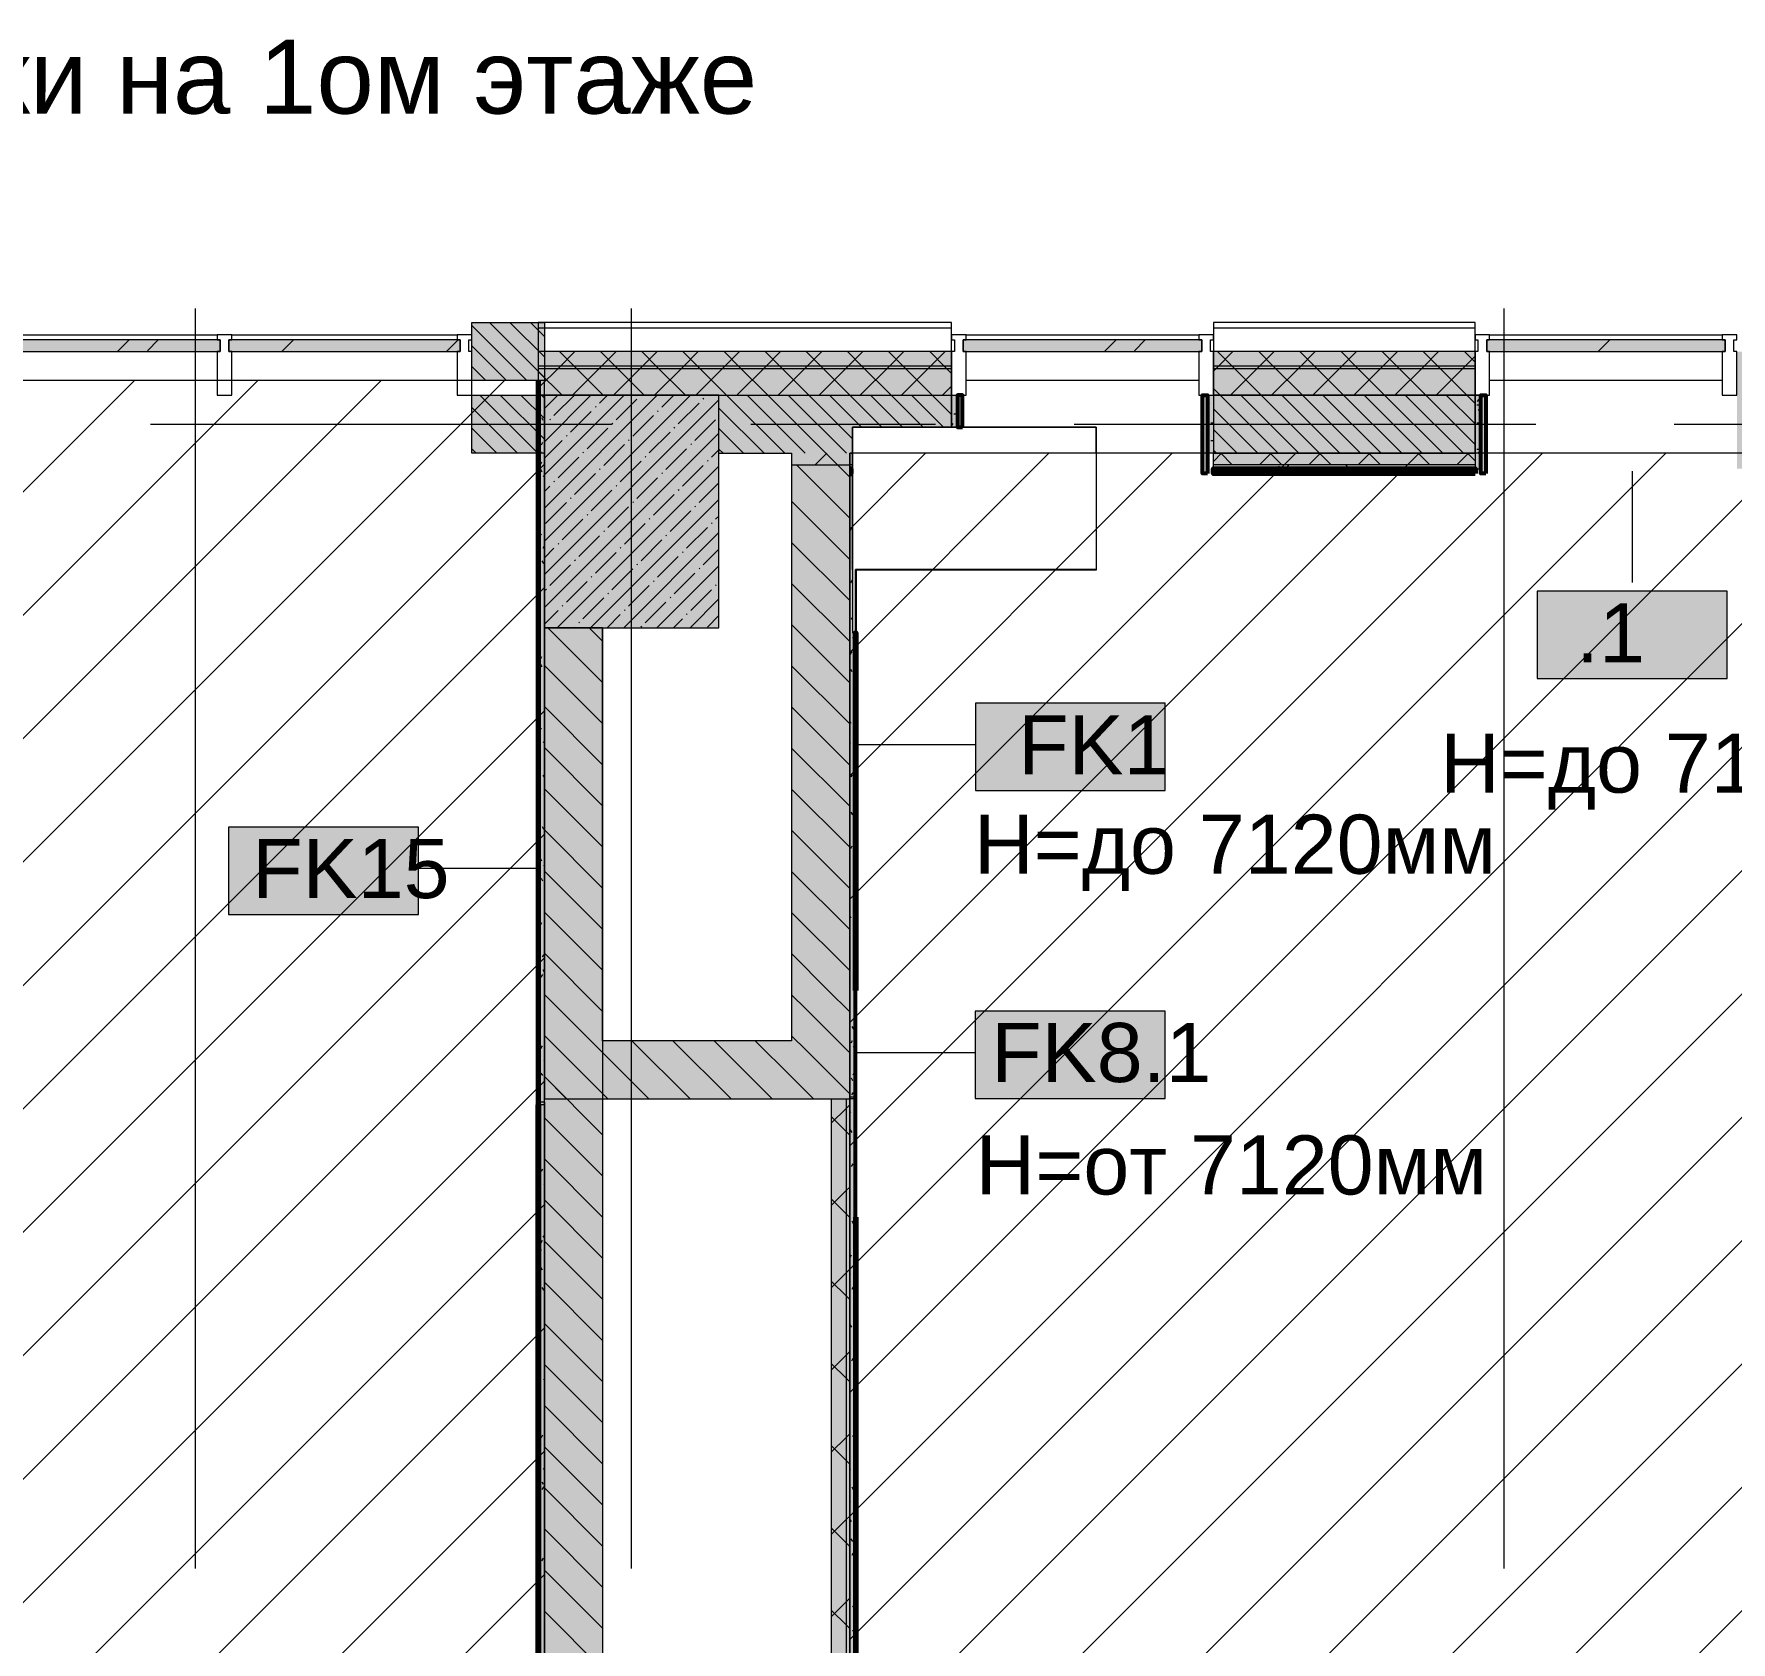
# Model space of a CAD drawing. Header units: millimetres. Extents: x -3817 to 677485, y -22715 to 103890.
# Drawn here: x 339248 to 345083, y 24731 to 30261 of the extents above; entities that cross this region are included whole.
import ezdxf

# ---------------------------------------------------------------- set-up
doc = ezdxf.new("R2010")
doc.units = ezdxf.units.MM
doc.layers.add('PDF _Геометрия', color=7, linetype='Continuous', true_color=0x1d1d1d)
doc.layers.add('PDF _Сплошная заливка', color=7, linetype='Continuous', true_color=0xffffff)
doc.layers.add('PDF _Текст', color=7, linetype='Continuous')
doc.styles.add('PDF GOST-Common', font='arial.ttf')

msp = doc.modelspace()

# ---------------------------------------------------------------- hatches: boundary and pattern name
at = {"layer": 'PDF _Сплошная заливка', "transparency": 33554559}
h = msp.add_hatch(color=256, dxfattribs=at)
h.paths.add_polyline_path([(340982.9, 29069), (341002.9, 29069), (341002.9, 29269), (340753.1, 29269), (340753.1, 29069), (340981.9, 29069)], flags=0)
h.paths.add_polyline_path([(331352.9, 29069), (331402.9, 29069), (331402.9, 29269), (331352.9, 29269)], flags=0)
for points in [[(339888.1, 29169), (339888.1, 29209), (339068.1, 29209), (339068.1, 29169), (339552.3, 29169)], [(342907.4, 29169), (343263.1, 29169), (343263.1, 29209), (342443.1, 29209), (342443.1, 29169)], [(344920.4, 29169), (345063.1, 29169), (345063.1, 29209), (344243.1, 29209), (344243.1, 29169)], [(341002.9, 28219), (341602.9, 28219), (341602.9, 29019), (341002.9, 29019), (341002.9, 28582.3)], [(341902.6, 26599), (341902.6, 26972), (342052.9, 26972), (342052.9, 28779), (341852.9, 28779), (341852.9, 26599)], [(342072.9, 26972), (342072.9, 28201.5), (342062.9, 28201.5), (342062.9, 28819), (342052.9, 28819), (342052.9, 26972)], [(340983.1, 24259), (341003.1, 24259), (341002.9, 26589), (340982.9, 26589), (340983, 25757.6)]]:
    msp.add_hatch(color=256, dxfattribs=at).paths.add_polyline_path(points)
h = msp.add_hatch(color=256, dxfattribs=at)
h.paths.add_polyline_path([(361002.9, 29119), (361002.9, 29169), (346903.1, 29169), (346903.1, 29119), (360902.9, 29119)], flags=0)
h.paths.add_polyline_path([(345591.4, 29119), (346003.1, 29119), (346003.1, 29169), (345103.1, 29169), (345103.1, 29119)], flags=0)
h.paths.add_polyline_path([(344203.1, 29119), (344203.1, 29169), (343303.1, 29169), (343303.1, 29119), (343578.4, 29119)], flags=0)
h.paths.add_polyline_path([(342403.1, 29119), (342403.1, 29169), (340981.9, 29169), (340981.9, 29119), (342236.4, 29119)], flags=0)
h = msp.add_hatch(color=256, dxfattribs=at)
h.paths.add_polyline_path([(360902.9, 29019), (360902.9, 29119), (346903.1, 29119), (346903.1, 29019), (359682.5, 29019)], flags=0)
h.paths.add_polyline_path([(342403.1, 29019), (342403.1, 29119), (340981.9, 29119), (340981.9, 29019), (342236.4, 29019)], flags=0)
h.paths.add_polyline_path([(344203.1, 29019), (344203.1, 29119), (343303.1, 29119), (343303.1, 29019), (343578.4, 29019)], flags=0)
h.paths.add_polyline_path([(345103.1, 29019), (346003.1, 29019), (346003.1, 29119), (345103.1, 29119)], flags=0)
h = msp.add_hatch(color=256, dxfattribs=at)
h.paths.add_polyline_path([(347841.1, 28819), (347841.1, 28919), (349172.4, 28919), (349172.4, 29019), (346903.1, 29019), (346903.1, 28819), (347604.4, 28819)], flags=0)
h.paths.add_polyline_path([(341602.9, 28819), (342062.9, 28819), (342062.9, 28909), (342403.1, 28909), (342403.1, 29019), (341602.9, 29019), (341602.9, 28876.4)], flags=0)
h.paths.add_polyline_path([(341002.9, 28819), (341002.9, 29019), (340753.1, 29019), (340753.1, 28819), (340894.3, 28819)], flags=0)
h.paths.add_polyline_path([(343303.1, 28819), (344203.1, 28819), (344203.1, 29019), (343303.1, 29019)], flags=0)
h.paths.add_polyline_path([(345383.1, 28819), (345403.1, 28819), (345403.1, 29019), (345103.1, 29019), (345103.1, 28819)], flags=0)
h = msp.add_hatch(color=256, dxfattribs=at)
h.paths.add_polyline_path([(341852.9, 28779), (342062.9, 28779), (342062.9, 28819), (341852.9, 28819)], flags=0)
h.paths.add_polyline_path([(345383.1, 28779), (345403.1, 28779), (345403.1, 28819), (345103.1, 28819), (345103.1, 28779)], flags=0)
h.paths.add_polyline_path([(343303.1, 28779), (344203.1, 28779), (344203.1, 28819), (343303.1, 28819)], flags=0)
at = {"layer": 'PDF _Сплошная заливка', "true_color": 0xc0c0c0, "transparency": 33554559}
h = msp.add_hatch(color=9, dxfattribs=at)
h.paths.add_polyline_path([(344203.1, 28766), (344203.1, 28779), (343303.1, 28779), (343303.1, 28766), (343578.4, 28766)], flags=0)
h.paths.add_polyline_path([(345383.1, 28766), (345383.1, 28779), (345103.1, 28779), (345103.1, 28766), (345366.1, 28766)], flags=0)
h.paths.add_polyline_path([(342052.9, 28766), (342062.9, 28766), (342062.9, 28779), (342052.9, 28779)], flags=0)
at = {"layer": 'PDF _Сплошная заливка', "transparency": 33554559}
h = msp.add_hatch(color=256, dxfattribs=at)
h.paths.add_polyline_path([(341203.1, 17119), (341203.1, 19649), (341003.1, 19649), (341003.1, 17119)], flags=0)
h.paths.add_polyline_path([(341003.1, 20489), (341203.1, 20489), (341203.1, 23399), (341003.1, 23399)], flags=0)
h.paths.add_polyline_path([(341003.1, 24239), (341203.1, 24239), (341203.1, 28219), (341003.1, 28219), (341003.1, 25757.6)], flags=0)

# ---------------------------------------------------------------- linework, layer by layer
at = {"layer": 'PDF _Геометрия', "color": 253, "lineweight": 9, "true_color": 0xaaaaaa}
for points in [[(339802.9, 24983.7), (339802.9, 26817.1), (339802.9, 29317.1)], [(341302.9, 24983.7), (341302.9, 26817.1), (341302.9, 29317.1)], [(344302.9, 24983.7), (344302.9, 26817.1), (344302.9, 29317.1)], [(339649.1, 28919), (341236.6, 28919)], [(341712.9, 28919), (342347.9, 28919)], [(342824.1, 28919), (344411.6, 28919)], [(344887.9, 28919), (345522.9, 28919)]]:
    msp.add_lwpolyline(points, dxfattribs=at)
at = {"layer": 'PDF _Геометрия', "color": 9, "lineweight": 9, "true_color": 0xc0c0c0}
for points in [[(341002.9, 28819), (340753.1, 28819), (340753.1, 29019), (340981.9, 29019), (342403.1, 29019), (342403.1, 29269), (340981.9, 29269), (340981.9, 29069), (340753.1, 29069), (340753.1, 29269), (341002.9, 29269), (341002.9, 29069), (340982.9, 29069)], [(337022.9, 26498.2), (339593.6, 29069)], [(337022.9, 26074), (340017.9, 29069)], [(337022.9, 25649.7), (340442.2, 29069)], [(337022.9, 25225.5), (340866.4, 29069)], [(340982.9, 26579), (341002.9, 26579), (341002.9, 29019), (340982.9, 29019)], [(342403.1, 29019), (342423.1, 29019), (342423.1, 28909), (342403.1, 28909), (342403.1, 29019), (342403.1, 28909)], [(343303.1, 29019), (343303.1, 28819), (344203.1, 28819), (344203.1, 29019), (344203.1, 28766), (344223.1, 28766), (344223.1, 29019), (344203.1, 29019)], [(342062.9, 28419), (342062.9, 28909), (342899.9, 28909), (342899.9, 28419), (342072.9, 28419), (342072.9, 28201.5), (342072.9, 26972), (342072.9, 26599), (342052.9, 26599), (342052.9, 26972), (342052.9, 28819), (342062.9, 28819), (342062.9, 28766), (342052.9, 28766)], [(342899.9, 28819), (342899.9, 28909), (342062.9, 28909), (342062.9, 28819), (342062.9, 28419), (342062.9, 28201.5), (342072.9, 28201.5)], [(337022.9, 24801.2), (341003.1, 28781.4)], [(341602.9, 28819), (341852.9, 28819), (341852.9, 28779), (341852.9, 26799), (341203.1, 26799), (341203.1, 28219), (341003.1, 28219), (341003.1, 26599), (341203.1, 26599), (341852.9, 26599), (341902.6, 26599), (342052.9, 26599), (342052.9, 26192), (342052.9, 24239), (341990.4, 24239), (341990.4, 26192), (341990.4, 26599), (342052.9, 26599), (342052.9, 26972), (342052.9, 28749)], [(342052.9, 28558.4), (342313.5, 28819)], [(342052.9, 28134.1), (342737.8, 28819)], [(342052.9, 27709.9), (343162, 28819)], [(342052.9, 27285.6), (343586.3, 28819)], [(342052.9, 26861.3), (344010.6, 28819)], [(342052.9, 26437.1), (344434.8, 28819)], [(342052.9, 26012.8), (344859.1, 28819)], [(342052.9, 25588.5), (345283.3, 28819)], [(342052.9, 25164.3), (345707.6, 28819)], [(342052.9, 24740), (346131.9, 28819)], [(342052.9, 24315.8), (346556.1, 28819)], [(342052.9, 23891.5), (346980.4, 28819)], [(342052.9, 23467.2), (347404.7, 28819)], [(342052.9, 23043), (347828.9, 28819)], [(342052.9, 22618.7), (348253.2, 28819)], [(342052.9, 22194.4), (348677.5, 28819)], [(342052.9, 21770.2), (349101.7, 28819)], [(342062.9, 28819), (342062.9, 28766), (342062.9, 28753)], [(342074.9, 28419), (342899.9, 28419), (342899.9, 28417), (342074.9, 28417), (342074.9, 28201.5), (342072.9, 28201.5), (342072.9, 28419)], [(337022.9, 24376.9), (341003.1, 28357.2)], [(340883.1, 24239), (341003.1, 24239), (341003.1, 28219)], [(341203.1, 28219), (341203.1, 24239)], [(337022.9, 23952.7), (341003.1, 27932.9)], [(337022.9, 23528.4), (341003.1, 27508.7)], [(337022.9, 23104.1), (341003.1, 27084.4)], [(342072.9, 26972), (342072.9, 26192)], [(342074.9, 26972), (342075, 26192)], [(337022.9, 22679.9), (341003.1, 26660.1)], [(340981.9, 23379), (340883.1, 23379), (340863.1, 23379), (340863.1, 24259), (340883.1, 24259), (340983.1, 24259), (340982.9, 26589), (341002.9, 26589), (341003.1, 24259)], [(345362.1, 17119), (341613.9, 17119), (341613.9, 17172), (342052.9, 17172), (342052.9, 18406.7), (342052.9, 19214.4), (342052.9, 26192), (342052.9, 26605.5), (342072.9, 26605.5), (342072.9, 26192), (342072.9, 19214.4), (342072.9, 18406.7), (342072.9, 17189)], [(334072.9, 19305.6), (341003.1, 26235.9)], [(334072.9, 18881.3), (341003.1, 25811.6)], [(334072.9, 18457.1), (341003.1, 25387.3)], [(334072.9, 18032.8), (341003.1, 24963.1)]]:
    msp.add_lwpolyline(points, dxfattribs=at)
at = {"layer": 'PDF _Геометрия', "lineweight": 9}
for points in [[(340943, 29069), (340753.1, 29258.8)], [(341002.9, 29079.8), (340813.7, 29269)], [(341002.9, 29150.5), (340884.4, 29269)], [(341002.9, 29221.2), (340955.1, 29269)], [(340872.2, 29069), (340753.1, 29188.1)], [(340981.9, 29043), (341057.9, 29119), (341107.9, 29169)], [(341205.1, 29019), (341105.1, 29119), (341055.1, 29169)], [(341099.3, 29019), (341199.3, 29119), (341249.3, 29169)], [(341346.5, 29019), (341246.5, 29119), (341196.5, 29169)], [(341240.7, 29019), (341340.7, 29119), (341390.7, 29169)], [(341487.9, 29019), (341387.9, 29119), (341337.9, 29169)], [(341382.1, 29019), (341482.1, 29119), (341532.1, 29169)], [(341829.3, 28819), (341629.3, 29019), (341529.3, 29119), (341479.3, 29169)], [(341523.5, 29019), (341623.5, 29119), (341673.5, 29169)], [(342052.9, 28736.9), (342010.8, 28779), (341970.8, 28819), (341770.8, 29019), (341670.8, 29119), (341620.8, 29169)], [(341665, 29019), (341765, 29119), (341815, 29169)], [(341912.2, 29019), (341812.2, 29119), (341762.2, 29169)], [(341806.4, 29019), (341906.4, 29119), (341956.4, 29169)], [(342163.6, 28909), (342053.6, 29019), (341953.6, 29119), (341903.6, 29169)], [(341947.8, 29019), (342047.8, 29119), (342097.8, 29169)], [(342195, 29019), (342095, 29119), (342045, 29169)], [(342089.2, 29019), (342189.2, 29119), (342239.2, 29169)], [(342403.1, 28952.3), (342336.5, 29019), (342236.5, 29119), (342186.5, 29169)], [(342230.7, 29019), (342330.7, 29119), (342380.7, 29169)], [(342403.1, 29093.7), (342377.9, 29119), (342327.9, 29169)], [(343303.1, 29101.5), (343320.6, 29119), (343370.6, 29169)], [(343707.8, 28779), (343667.8, 28819), (343467.8, 29019), (343367.8, 29119), (343317.8, 29169)], [(343362, 29019), (343462, 29119), (343512, 29169)], [(343809.2, 28819), (343609.2, 29019), (343509.2, 29119), (343459.2, 29169)], [(343503.4, 29019), (343603.4, 29119), (343653.4, 29169)], [(343950.7, 28819), (343750.7, 29019), (343650.7, 29119), (343600.7, 29169)], [(343644.9, 29019), (343744.9, 29119), (343794.9, 29169)], [(344092.1, 28819), (343892.1, 29019), (343792.1, 29119), (343742.1, 29169)], [(343786.3, 29019), (343886.3, 29119), (343936.3, 29169)], [(344203.1, 28849.4), (344033.5, 29019), (343933.5, 29119), (343883.5, 29169)], [(343927.7, 29019), (344027.7, 29119), (344077.7, 29169)], [(344203.1, 28990.8), (344174.9, 29019), (344074.9, 29119), (344024.9, 29169)], [(344069.1, 29019), (344169.1, 29119), (344203.1, 29153)], [(344203.1, 29132.2), (344166.4, 29169)], [(340801.5, 29069), (340753.1, 29117.4)], [(341063.7, 29019), (340981.9, 29100.8)], [(340980.8, 28819), (340780.8, 29019)], [(341002.9, 28867.6), (340851.5, 29019)], [(341002.9, 28938.4), (340922.2, 29019)], [(341002.9, 29009.1), (340993, 29019)], [(341002.9, 28972.8), (341049.1, 29019)], [(341002.9, 28858.7), (341163.2, 29019)], [(341002.9, 28744.7), (341277.2, 29019)], [(341002.9, 28630.6), (341391.3, 29019)], [(341002.9, 28516.6), (341505.3, 29019)], [(341002.9, 28402.5), (341602.9, 29002.5)], [(341035.8, 28948.7), (341106.2, 29019)], [(341192.6, 28991.4), (341220.2, 29019)], [(341249.7, 28934.4), (341321, 29005.7)], [(341406.5, 28977.2), (341448.3, 29019)], [(341549, 29005.7), (341551.4, 29008.1)], [(341900.1, 28819), (341700.1, 29019)], [(342041.5, 28819), (341841.5, 29019)], [(342062.9, 28868.3), (341912.2, 29019)], [(342092.9, 28909), (341982.9, 29019)], [(342234.3, 28909), (342124.3, 29019)], [(342305, 28909), (342195, 29019)], [(342375.7, 28909), (342265.7, 29019)], [(342372.1, 29019), (342403.1, 29050.1)], [(343526.4, 28819), (343326.4, 29019), (343303.1, 29042.3)], [(343597.1, 28819), (343397.1, 29019)], [(343738.5, 28819), (343538.5, 29019)], [(343880, 28819), (343680, 29019)], [(344021.4, 28819), (343821.4, 29019)], [(344162.8, 28819), (343962.8, 29019)], [(344203.1, 28920.1), (344104.2, 29019)], [(340910.1, 28819), (340753.1, 28976)], [(341092.9, 28891.7), (341164.1, 28962.9)], [(341178.4, 28977.2), (341180.8, 28979.6)], [(341306.7, 28877.4), (341378, 28948.7)], [(341392.2, 28962.9), (341394.6, 28965.3)], [(341463.5, 28920.2), (341534.8, 28991.4)], [(341758.6, 28819), (341602.9, 28974.7)], [(343455.7, 28819), (343303.1, 28971.6)], [(340839.4, 28819), (340753.1, 28905.3)], [(341002.9, 28915.7), (341007.3, 28920.2)], [(341002.9, 28288.5), (341602.9, 28888.5)], [(341021.6, 28934.4), (341023.9, 28936.8)], [(341149.9, 28834.6), (341221.2, 28905.9)], [(341235.4, 28920.2), (341237.8, 28922.5)], [(341363.7, 28820.4), (341435, 28891.7)], [(341449.3, 28905.9), (341451.6, 28908.3)], [(341520.5, 28863.1), (341591.8, 28934.4)], [(341687.9, 28819), (341602.9, 28904)], [(343385, 28819), (343303.1, 28900.8)], [(340768.7, 28819), (340753.1, 28834.5)], [(341002.9, 28801.7), (341064.3, 28863.1)], [(341078.6, 28877.4), (341081, 28879.8)], [(341206.9, 28777.6), (341278.2, 28848.9)], [(341292.4, 28863.1), (341294.8, 28865.5)], [(341420.7, 28763.3), (341492, 28834.6)], [(341506.3, 28848.9), (341508.7, 28851.3)], [(341577.6, 28806.1), (341602.9, 28831.4)], [(341617.2, 28819), (341602.9, 28833.3)], [(343314.3, 28819), (343303.1, 28830.1)], [(341047.5, 28219), (341602.9, 28774.4)], [(341050.1, 28734.8), (341121.4, 28806.1)], [(341135.6, 28820.4), (341138, 28822.7)], [(341263.9, 28720.6), (341335.2, 28791.9)], [(341349.5, 28806.1), (341351.8, 28808.5)], [(341477.8, 28706.3), (341549, 28777.6)], [(341563.3, 28791.9), (341565.7, 28794.2)], [(342052.9, 28595.5), (341869.3, 28779)], [(341974.1, 28819), (341934.1, 28779)], [(343331.7, 28819), (343303.1, 28790.4)], [(343368.4, 28779), (343328.4, 28819)], [(343501.4, 28819), (343461.4, 28779)], [(343538.1, 28779), (343498.1, 28819)], [(343671.1, 28819), (343631.1, 28779)], [(343840.8, 28819), (343800.8, 28779)], [(343877.5, 28779), (343837.5, 28819)], [(344010.6, 28819), (343970.6, 28779)], [(344047.2, 28779), (344007.2, 28819)], [(344180.3, 28819), (344140.3, 28779)], [(344203.1, 28792.8), (344176.9, 28819)], [(341035.8, 28720.6), (341038.2, 28722.9)], [(341107.1, 28677.8), (341178.4, 28749.1)], [(341192.6, 28763.3), (341195, 28765.7)], [(341321, 28663.6), (341392.2, 28734.8)], [(341406.5, 28749.1), (341408.9, 28751.5)], [(341534.8, 28649.3), (341602.9, 28717.4)], [(341002.9, 28687.6), (341021.6, 28706.3)], [(341092.9, 28663.6), (341095.2, 28665.9)], [(341161.5, 28219), (341602.9, 28660.4)], [(341164.1, 28620.8), (341235.4, 28692.1)], [(341249.7, 28706.3), (341252, 28708.7)], [(341306.7, 28649.3), (341309.1, 28651.7)], [(341378, 28606.5), (341449.3, 28677.8)], [(341463.5, 28692.1), (341465.9, 28694.4)], [(342052.9, 28454), (341852.9, 28654)], [(341007.3, 28578), (341078.6, 28649.3)], [(341149.9, 28606.5), (341152.2, 28608.9)], [(341221.2, 28563.8), (341292.4, 28635)], [(341363.7, 28592.3), (341366.1, 28594.6)], [(341435, 28549.5), (341506.3, 28620.8)], [(341520.5, 28635), (341522.9, 28637.4)], [(341591.8, 28592.3), (341602.9, 28603.3)], [(341064.3, 28521), (341135.6, 28592.3)], [(341121.4, 28464), (341192.6, 28535.2)], [(341206.9, 28549.5), (341209.3, 28551.9)], [(341275.6, 28219), (341602.9, 28546.3)], [(341278.2, 28506.7), (341349.5, 28578)], [(341420.7, 28535.2), (341423.1, 28537.6)], [(341492, 28492.5), (341563.3, 28563.8)], [(341577.6, 28578), (341579.9, 28580.4)], [(341002.9, 28459.5), (341035.8, 28492.5)], [(341050.1, 28506.7), (341052.5, 28509.1)], [(341178.4, 28406.9), (341249.7, 28478.2)], [(341263.9, 28492.5), (341266.3, 28494.9)], [(341335.2, 28449.7), (341406.5, 28521)], [(341477.8, 28478.2), (341480.1, 28480.6)], [(341549, 28435.5), (341602.9, 28489.3)], [(342052.9, 28312.6), (341852.9, 28512.6)], [(341021.6, 28364.2), (341092.9, 28435.5)], [(341107.1, 28449.7), (341109.5, 28452.1)], [(341235.4, 28349.9), (341306.7, 28421.2)], [(341321, 28435.5), (341323.3, 28437.8)], [(341389.6, 28219), (341602.9, 28432.3)], [(341392.2, 28392.7), (341463.5, 28464)], [(341534.8, 28421.2), (341537.2, 28423.6)], [(341078.6, 28307.1), (341149.9, 28378.4)], [(341164.1, 28392.7), (341166.5, 28395.1)], [(341292.4, 28292.9), (341363.7, 28364.2)], [(341378, 28378.4), (341380.3, 28380.8)], [(341449.3, 28335.7), (341520.5, 28406.9)], [(341591.8, 28364.2), (341594.2, 28366.5)], [(342052.9, 28171.2), (341852.9, 28371.2)], [(341007.3, 28349.9), (341009.7, 28352.3)], [(341135.6, 28250.1), (341206.9, 28321.4)], [(341221.2, 28335.7), (341223.5, 28338)], [(341349.5, 28235.9), (341420.7, 28307.1)], [(341435, 28321.4), (341437.4, 28323.8)], [(341503.7, 28219), (341602.9, 28318.2)], [(341506.3, 28278.6), (341577.6, 28349.9)], [(341002.9, 28231.4), (341050.1, 28278.6)], [(341064.3, 28292.9), (341066.7, 28295.3)], [(341218.5, 28219), (341263.9, 28264.4)], [(341278.2, 28278.6), (341280.6, 28281)], [(341446.6, 28219), (341477.8, 28250.1)], [(341492, 28264.4), (341494.4, 28266.8)], [(341563.3, 28221.6), (341602.9, 28261.2)], [(341104.5, 28219), (341107.1, 28221.6)], [(341121.4, 28235.9), (341123.7, 28238.2)], [(341335.2, 28221.6), (341337.6, 28224)], [(342052.9, 28029.8), (341852.9, 28229.8)], [(342052.9, 27888.4), (341852.9, 28088.4)], [(342052.9, 27746.9), (341852.9, 27946.9)], [(342052.9, 27605.5), (341852.9, 27805.5)], [(342052.9, 27464.1), (341852.9, 27664.1)], [(342052.9, 27322.7), (341852.9, 27522.7)], [(342052.9, 27181.2), (341852.9, 27381.2)], [(342052.9, 27039.8), (341852.9, 27239.8)], [(342052.9, 26898.4), (341979.3, 26972), (341852.9, 27098.4)], [(342052.9, 26757), (341902.6, 26907.3), (341852.9, 26957)], [(341503.8, 26599), (341303.8, 26799)], [(341645.2, 26599), (341445.2, 26799)], [(341786.6, 26599), (341586.6, 26799)], [(341928, 26599), (341902.6, 26624.4), (341852.9, 26674.1), (341728, 26799)], [(342052.9, 26615.6), (341902.6, 26765.8), (341852.9, 26815.6)], [(341362.3, 26599), (341203.1, 26758.2)], [(341079.5, 26599), (341003.1, 26675.4), (341203.1, 26475.4)], [(341220.9, 26599), (341203.1, 26616.8)], [(341203.1, 26333.9), (341003.1, 26533.9)], [(341203.1, 26192.5), (341003.1, 26392.5)], [(341203.1, 26051.1), (341003.1, 26251.1)], [(341203.1, 25909.7), (341003.1, 26109.7)], [(341203.1, 25768.2), (341003.1, 25968.2)], [(341203.1, 25626.8), (341003.1, 25826.8)], [(341203.1, 25485.4), (341003.1, 25685.4)], [(341203.1, 25344), (341003.1, 25544)], [(341203.1, 25202.6), (341003.1, 25402.6)], [(341203.1, 25061.1), (341003.1, 25261.1)], [(341203.1, 24919.7), (341003.1, 25119.7)], [(341203.1, 24778.3), (341003.1, 24978.3)], [(341203.1, 24636.9), (341003.1, 24836.9)]]:
    msp.add_lwpolyline(points, dxfattribs=at)
at = {"layer": 'PDF _Геометрия', "color": 7, "lineweight": 9}
for points in [[(342403.1, 29249), (340981.9, 29249)], [(344203.1, 29249), (343303.1, 29249)], [(339535.1, 29169), (339575.1, 29209)], [(339638, 29171.9), (339675.1, 29209)], [(340100.8, 29169), (340140.8, 29209)], [(340666.4, 29169), (340706.4, 29209)], [(342929.2, 29169), (342969.2, 29209)], [(343032.1, 29171.9), (343069.2, 29209)], [(344626.2, 29169), (344666.2, 29209)], [(342403.1, 29169), (340981.9, 29169)], [(342403.1, 29119), (340981.9, 29119)], [(344203.1, 29169), (343303.1, 29169)], [(344203.1, 29119), (343303.1, 29119)], [(342403.1, 29109), (340981.9, 29109)], [(340981.9, 29069), (340981.9, 29019), (342403.1, 29019)], [(344203.1, 29109), (343303.1, 29109)], [(340982.9, 29019), (340982.9, 26579)], [(344203.1, 29019), (343303.1, 29019)], [(341852.9, 28779), (342052.9, 28779)], [(342052.9, 28819), (342062.9, 28819)], [(342062.9, 28779), (342052.9, 28779), (342052.9, 28766)], [(344203.1, 28779), (343303.1, 28779)], [(344743.2, 28757.5), (344743.2, 28374.9)], [(342073.4, 27817.6), (342484.8, 27817.6)], [(340982.4, 27391), (340569.9, 27391)], [(342073.9, 26758.4), (342484.6, 26758.4)], [(342040.4, 26599), (342040.4, 26192), (342040.4, 24239)]]:
    msp.add_lwpolyline(points, dxfattribs=at)
at = {"layer": 'PDF _Геометрия', "color": 9, "lineweight": 9, "true_color": 0xc0c0c0}
for points in [[(343303.1, 29019), (344203.1, 29019), (344203.1, 29269), (343303.1, 29269)], [(343303.1, 28819), (343283.1, 28819), (343283.1, 29019), (343303.1, 29019)], [(343303.1, 28819), (344203.1, 28819), (344203.1, 28766), (343303.1, 28766)]]:
    msp.add_lwpolyline(points, close=True, dxfattribs=at)
at = {"layer": 'PDF _Геометрия', "color": 7, "lineweight": 20}
for points in [[(339068.1, 29169), (339888.1, 29169), (339888.1, 29209), (339068.1, 29209)], [(339918.1, 29169), (339918.1, 29209), (339928.1, 29209), (339928.1, 29226), (339878.1, 29226), (339878.1, 29209), (339888.1, 29209), (339888.1, 29169), (339878.1, 29169), (339878.1, 29019), (339928.1, 29019), (339928.1, 29169)], [(339918.1, 29169), (340713.1, 29169), (340713.1, 29209), (339918.1, 29209)], [(340743.1, 29169), (340743.1, 29209), (340753.1, 29209), (340753.1, 29226), (340703.1, 29226), (340703.1, 29209), (340713.1, 29209), (340713.1, 29169), (340703.1, 29169), (340703.1, 29019), (340753.1, 29019), (340753.1, 29169)], [(342443.1, 29209), (342453.1, 29209), (342453.1, 29226), (342403.1, 29226), (342403.1, 29209), (342413.1, 29209), (342413.1, 29169), (342403.1, 29169), (342403.1, 29019), (342453.1, 29019), (342453.1, 29169), (342443.1, 29169)], [(342443.1, 29169), (343263.1, 29169), (343263.1, 29209), (342443.1, 29209)], [(343293.1, 29169), (343293.1, 29209), (343303.1, 29209), (343303.1, 29226), (343253.1, 29226), (343253.1, 29209), (343263.1, 29209), (343263.1, 29169), (343253.1, 29169), (343253.1, 29019), (343303.1, 29019), (343303.1, 29169)], [(344243.1, 29209), (344253.1, 29209), (344253.1, 29226), (344203.1, 29226), (344203.1, 29209), (344213.1, 29209), (344213.1, 29169), (344203.1, 29169), (344203.1, 29019), (344253.1, 29019), (344253.1, 29169), (344243.1, 29169)], [(344243.1, 29169), (345063.1, 29169), (345063.1, 29209), (344243.1, 29209)], [(345093.1, 29169), (345093.1, 29209), (345103.1, 29209), (345103.1, 29226), (345053.1, 29226), (345053.1, 29209), (345063.1, 29209), (345063.1, 29169), (345053.1, 29169), (345053.1, 29019), (345103.1, 29019), (345103.1, 29169)]]:
    msp.add_lwpolyline(points, close=True, dxfattribs=at)
at = {"layer": 'PDF _Геометрия', "color": 7, "lineweight": 9}
for points in [[(339078.1, 29226), (339878.1, 29226), (339878.1, 29209), (339078.1, 29209)], [(339928.1, 29226), (340703.1, 29226), (340703.1, 29209), (339928.1, 29209)], [(342453.1, 29226), (343253.1, 29226), (343253.1, 29209), (342453.1, 29209)], [(344253.1, 29226), (345053.1, 29226), (345053.1, 29209), (344253.1, 29209)], [(339078.1, 29169), (339878.1, 29169), (339878.1, 29069), (339078.1, 29069)], [(339928.1, 29169), (340703.1, 29169), (340703.1, 29069), (339928.1, 29069)], [(342453.1, 29169), (343253.1, 29169), (343253.1, 29069), (342453.1, 29069)], [(344253.1, 29169), (345053.1, 29169), (345053.1, 29069), (344253.1, 29069)], [(341602.9, 29019), (341002.9, 29019), (341002.9, 28219), (341602.9, 28219)], [(345069.8, 28344.8), (344416.7, 28344.8), (344416.7, 28044.8), (345069.8, 28044.8)], [(343138, 27959.4), (342484.8, 27959.4), (342484.8, 27659.4), (343138, 27659.4)], [(340569.9, 27532.8), (339916.8, 27532.8), (339916.8, 27232.8), (340569.9, 27232.8)], [(343137.8, 26900.3), (342484.6, 26900.3), (342484.6, 26600.3), (343137.8, 26600.3)]]:
    msp.add_lwpolyline(points, close=True, dxfattribs=at)
at = {"layer": 'PDF _Геометрия', "color": 8, "lineweight": 9, "true_color": 0x808080}
for points in [[(331952.9, 29069), (331952.9, 28419), (331352.9, 28419), (331352.9, 27689), (337022.9, 27689), (337022.9, 22669), (334072.9, 22669), (334072.9, 17119), (341003.1, 17119), (341003.1, 29069)], [(357882.9, 17150), (357882.9, 28419), (349202.9, 28419), (349202.9, 28819), (342052.9, 28819), (342052.9, 26599), (342052.9, 17150)]]:
    msp.add_lwpolyline(points, close=True, dxfattribs=at)
at = {"layer": 'PDF _Геометрия', "color": 33, "lineweight": 30, "true_color": 0xd7a38a}
msp.add_lwpolyline([(340981.9, 29069), (340981.9, 29019)], dxfattribs=at)
at = {"layer": 'PDF _Геометрия', "color": 33, "lineweight": 9, "true_color": 0xd7a38a}
for points in [[(340982.9, 29069), (340981.9, 29069), (340981.9, 29019)], [(340982.9, 26579), (340982.9, 29019)]]:
    msp.add_lwpolyline(points, dxfattribs=at)
at = {"layer": 'PDF _Геометрия', "color": 33, "lineweight": 70, "true_color": 0xd7a38a}
for points in [[(340982.9, 29019), (340982.9, 29069)], [(340981.9, 29019), (340981.9, 26579), (340982.9, 26579)]]:
    msp.add_lwpolyline(points, dxfattribs=at)
at = {"layer": 'PDF _Геометрия', "color": 253, "lineweight": 9, "true_color": 0x9b9b9b}
for points in [[(340982.9, 29015.7), (340988.5, 29015.7)], [(344214.7, 29004.5), (344209.7, 28995.8)], [(340982.9, 28954.8), (340988.5, 28954.8)], [(340989.6, 28965.9), (340984.6, 28957.2)], [(342411, 28954.8), (342421, 28954.8)], [(343289.6, 28987.5), (343284.5, 28996.2)], [(344209.3, 28985.2), (344219.4, 28985.2)], [(344219.7, 28961.4), (344214.7, 28970.1)], [(340987.6, 28890.3), (340982.9, 28898.5)], [(340998.7, 28932), (340993.7, 28940.7)], [(342405.1, 28934.4), (342403.1, 28937.9)], [(342407.2, 28921.8), (342403.1, 28914.8)], [(343294.9, 28924.3), (343303.1, 28924.3)], [(344209.3, 28924.3), (344219.4, 28924.3)], [(344221.8, 28894.8), (344216.7, 28886.1)], [(340982.9, 28863.3), (340988.5, 28863.3)], [(340991.7, 28822.3), (340986.6, 28831)], [(340996.7, 28856.2), (340991.7, 28847.5)], [(343294.9, 28863.3), (343303.1, 28863.3)], [(344209.3, 28832.8), (344219.4, 28832.8)], [(344217.7, 28826.8), (344212.6, 28818)], [(340992.6, 28788.2), (340987.6, 28779.5)], [(340984.6, 28712.6), (340982.9, 28715.6)], [(340995.8, 28754.3), (340990.7, 28763)], [(341002.9, 28745), (340998.8, 28737.8)], [(342052.9, 28741.4), (342055.3, 28741.4)], [(340982.9, 28680.4), (340988.5, 28680.4)], [(340982.9, 28619.5), (340988.5, 28619.5)], [(342052.9, 28650), (342055.3, 28650)], [(342054.9, 28626.6), (342052.9, 28630.1)], [(340991.5, 28542.5), (340986.5, 28533.7)], [(342057.8, 28560.4), (342052.9, 28552)], [(340982.9, 28528), (340988.5, 28528)], [(341002.7, 28500.8), (340997.7, 28492.1)], [(342052.9, 28528), (342055.3, 28528)], [(341000.9, 28440.5), (340995.9, 28449.2)], [(342062.9, 28447.4), (342059.8, 28442)], [(342052.9, 28406.1), (342055.3, 28406.1)], [(342060.7, 28382.7), (342055.7, 28374)], [(340982.9, 28345.2), (340988.5, 28345.2)], [(342052.9, 28314.7), (342055.3, 28314.7)], [(340982.9, 28284.2), (340988.5, 28284.2)], [(342062.9, 28247), (342059.1, 28253.6)], [(340986.4, 28228.7), (340982.9, 28222.7)], [(340986.8, 28221.1), (340982.9, 28227.9)], [(340982.9, 28192.8), (340988.5, 28192.8)], [(342052.9, 28192.8), (342055.3, 28192.8)], [(342068.2, 28176.8), (342063.2, 28185.5)], [(342059.7, 28137), (342054.6, 28128.2)], [(340993.4, 28119), (340988.4, 28110.3)], [(340995, 28085.1), (340989.9, 28093.8)], [(342052.9, 28070.8), (342055.3, 28070.8)], [(342061.2, 28067.1), (342056.1, 28075.9)], [(342070.8, 28095.3), (342065.8, 28086.6)], [(342072.3, 28108.8), (342067.3, 28117.5)], [(340982.9, 28009.9), (340988.5, 28009.9)], [(342052.9, 27979.4), (342055.3, 27979.4)], [(342054.1, 27957.5), (342052.9, 27959.6)], [(340982.9, 27948.9), (340988.5, 27948.9)], [(342058.2, 27889.4), (342053.2, 27898.2)], [(340982.9, 27857.5), (340988.5, 27857.5)], [(340992.3, 27873.3), (340987.3, 27864.6)], [(342052.9, 27857.5), (342055.3, 27857.5)], [(341002.9, 27830.6), (340998.5, 27822.9)], [(342054.5, 27823.2), (342052.9, 27820.4)], [(342072.9, 27803), (342072.5, 27803.7)], [(342052.9, 27735.6), (342055.3, 27735.6)], [(340982.9, 27674.6), (340988.5, 27674.6)], [(341002.9, 27705.6), (340999.2, 27712)], [(342061.5, 27713.5), (342056.5, 27704.8)], [(340982.9, 27613.6), (340988.5, 27613.6)], [(341002.9, 27647.7), (341001.5, 27645.2)], [(342052.9, 27644.1), (342055.3, 27644.1)], [(342063.4, 27575.7), (342058.3, 27584.4)], [(340982.9, 27522.2), (340988.5, 27522.2)], [(340983.1, 27491.5), (340982.9, 27491.2)], [(340990.1, 27483.9), (340985, 27492.7)], [(341001.2, 27525.6), (340996.2, 27534.3)], [(342052.9, 27522.2), (342055.3, 27522.2)], [(342060.5, 27467.8), (342055.4, 27459.1)], [(342071.5, 27439.6), (342066.5, 27448.3)], [(342071.6, 27426.1), (342066.6, 27417.4)], [(340994.2, 27415.9), (340989.1, 27424.6)], [(341002.9, 27403.9), (341000.4, 27399.5)], [(342052.9, 27400.3), (342055.3, 27400.3)], [(340982.9, 27339.3), (340988.5, 27339.3)], [(340987.1, 27306.2), (340982.9, 27313.5)], [(340998.2, 27347.9), (340993.2, 27356.6)], [(340982.9, 27278.4), (340988.5, 27278.4)], [(342052.9, 27308.8), (342055.3, 27308.8)], [(340993.1, 27204.1), (340988.1, 27195.4)], [(342057.4, 27220.3), (342052.9, 27228)], [(342072.9, 27245.5), (342069.6, 27239.7)], [(340982.9, 27186.9), (340988.5, 27186.9)], [(342052.9, 27186.9), (342055.3, 27186.9)], [(340984.1, 27128.5), (340982.9, 27130.6)], [(341000.2, 27094.4), (340995.2, 27085.7)], [(340996.1, 27026.4), (340991.1, 27017.7)], [(341002.9, 27035), (340998.4, 27042.8)], [(342052.9, 27065), (342055.3, 27065)], [(340982.9, 27004), (340988.5, 27004)], [(341002.9, 26977.2), (341002.3, 26976.1)], [(342072.9, 27001.6), (342068.5, 26994)], [(340982.9, 26943.1), (340988.5, 26943.1)], [(340982.9, 26851.6), (340988.5, 26851.6)], [(342052.9, 26851.6), (342055.3, 26851.6)], [(342066.6, 26838.5), (342061.6, 26847.2)], [(342072.9, 26888.6), (342072.8, 26888.8)], [(340989.3, 26814.8), (340984.2, 26823.5)], [(342061.3, 26798.6), (342056.2, 26789.9)], [(340995, 26780.7), (340990, 26772)], [(341002.9, 26733.3), (341001.2, 26730.3)], [(342052.9, 26729.7), (342055.3, 26729.7)], [(342070.7, 26770.4), (342065.7, 26779.1)], [(340982.9, 26668.8), (340988.5, 26668.8)], [(340997.4, 26678.7), (340992.4, 26687.4)], [(342063.6, 26660.8), (342058.6, 26669.5)], [(342068.3, 26688.9), (342063.3, 26680.2)], [(342072.9, 26705.7), (342069.8, 26711.1)], [(342052.9, 26638.3), (342055.3, 26638.3)], [(342064.2, 26620.9), (342059.2, 26612.2)], [(340982.9, 26607.8), (340988.5, 26607.8)], [(342056.6, 26551.1), (342052.9, 26557.5)], [(342072.9, 26574.9), (342070.4, 26570.6)], [(340982.9, 26516.4), (340988.5, 26516.4)], [(342052.9, 26516.4), (342055.3, 26516.4)], [(340983.3, 26459.4), (340982.9, 26460)], [(340989.9, 26466.9), (340984.8, 26458.2)], [(342060.7, 26483.1), (342055.6, 26491.8)], [(340985.8, 26398.9), (340982.9, 26393.9)], [(342052.9, 26394.4), (342055.3, 26394.4)], [(340982.9, 26333.5), (340988.5, 26333.5)], [(340996.9, 26357.2), (340991.9, 26348.5)], [(342063.1, 26375.2), (342058.1, 26366.5)], [(342072.9, 26331.1), (342069.3, 26324.8)], [(340982.9, 26272.5), (340988.5, 26272.5)], [(341002.9, 26303.4), (341001.7, 26305.6)], [(342052.9, 26303), (342055.3, 26303)], [(340982.9, 26181.1), (340988.5, 26181.1)], [(340984.7, 26153.1), (340982.9, 26150.1)], [(342052.9, 26181.1), (342055.3, 26181.1)], [(342065.8, 26169.3), (342060.8, 26178)], [(340992.6, 26077.6), (340987.5, 26086.3)], [(340995.8, 26111.5), (340990.8, 26102.8)], [(341002.9, 26120.5), (340998.7, 26127.9)], [(341002.9, 26062.9), (341002, 26061.2)], [(342058, 26061.4), (342052.9, 26052.7)], [(342052.9, 26059.2), (342055.3, 26059.2)], [(342072.9, 26035.2), (342069, 26041.9)], [(340983, 25998.2), (340988.5, 25998.2)], [(340996.6, 26009.5), (340991.6, 26018.2)], [(342053.9, 25993.4), (342052.9, 25991.6)], [(342052.9, 25967.7), (342055.3, 25967.7)], [(340983, 25937.2), (340988.5, 25937.2)], [(341000.7, 25941.5), (340995.7, 25950.2)], [(342065, 25951.7), (342060, 25943)], [(340989.6, 25899.9), (340984.5, 25908.6)], [(340983, 25845.8), (340988.5, 25845.8)], [(342052.9, 25845.8), (342055.3, 25845.8)], [(342059.9, 25813.9), (342054.8, 25822.6)], [(340986.6, 25729.7), (340983, 25723.5)], [(340986.6, 25722.2), (340983, 25728.4)], [(342052.9, 25723.9), (342055.3, 25723.9)], [(342063.9, 25706), (342058.9, 25697.3)], [(340983, 25662.9), (340988.5, 25662.9)], [(341003, 25632.8), (341000.9, 25636.4)], [(342052.9, 25632.4), (342055.3, 25632.4)], [(342072.9, 25660.5), (342070.1, 25655.7)], [(340983, 25602), (340988.5, 25602)], [(340983, 25510.5), (340988.5, 25510.5)], [(342052.9, 25510.5), (342055.3, 25510.5)], [(340985.5, 25484), (340983, 25479.7)], [(340996.6, 25442.3), (340991.6, 25433.6)], [(340991.8, 25408.4), (340986.7, 25417.1)], [(342052.9, 25388.6), (342055.3, 25388.6)], [(342069.1, 25432.1), (342064.1, 25440.8)], [(340983, 25327.6), (340988.5, 25327.6)], [(341003, 25331.5), (340998.7, 25323.9)], [(342072.9, 25364.6), (342068.2, 25372.8)], [(340999.9, 25272.3), (340994.9, 25281)], [(342054.7, 25324.2), (342052.9, 25321.1)], [(342052.9, 25297.2), (342055.3, 25297.2)], [(342072.9, 25303.6), (342072.3, 25304.7)], [(340983, 25266.7), (340988.5, 25266.7)], [(340999.6, 25264.6), (340994.6, 25255.9)], [(342055, 25212.8), (342052.9, 25216.4)], [(342066.1, 25254.4), (342061.1, 25263.1)], [(342072.9, 25233.8), (342072, 25232.2)], [(340983, 25175.2), (340988.5, 25175.2)], [(342052.9, 25175.2), (342055.3, 25175.2)], [(342059.1, 25144.7), (342054, 25153.4)], [(340985.8, 25053), (340983.1, 25057.7)], [(342053.6, 25078.5), (342052.9, 25077.2)], [(342052.9, 25053.3), (342055.3, 25053.3)], [(342063.1, 25076.7), (342058.1, 25085.4)], [(342064.8, 25036.8), (342059.7, 25028.1)], [(340983.1, 24992.4), (340988.5, 24992.4)], [(340998.5, 25018.9), (340993.5, 25010.2)], [(340983.1, 24931.4), (340988.5, 24931.4)], [(342052.9, 24961.9), (342055.3, 24961.9)], [(342071.8, 24927.2), (342066.8, 24918.4)], [(342067.7, 24859.1), (342062.7, 24850.4)], [(340983.1, 24840), (340988.5, 24840)], [(340986.3, 24814.8), (340983.1, 24809.2)], [(342052.9, 24840), (342055.3, 24840)], [(342068.3, 24762.9), (342063.3, 24771.6)]]:
    msp.add_lwpolyline(points, dxfattribs=at)
at = {"layer": 'PDF _Геометрия', "color": 230, "lineweight": 53, "true_color": 0xff0080}
for points in [[(342440.1, 28909), (342440.1, 29019), (342423.1, 29019), (342423.1, 28909)], [(343283.1, 28749), (343266.1, 28749), (343266.1, 29019), (343283.1, 29019)], [(344240.1, 28749), (344223.1, 28749), (344223.1, 29019), (344240.1, 29019)]]:
    msp.add_lwpolyline(points, close=True, dxfattribs=at)
at = {"layer": 'PDF _Геометрия', "color": 250, "lineweight": 9, "true_color": 0x3c3c3c}
for points in [[(343532.9, 28766), (343528.1, 28774.3)], [(343561, 28779), (343553.5, 28766)], [(343767.6, 28766), (343760.1, 28779)]]:
    msp.add_lwpolyline(points, dxfattribs=at)
at = {"layer": 'PDF _Геометрия', "color": 30, "lineweight": 70, "true_color": 0xff8000}
for points in [[(342052.9, 28766), (342062.9, 28766)], [(342052.9, 28749), (342062.9, 28749)]]:
    msp.add_lwpolyline(points, dxfattribs=at)
at = {"layer": 'PDF _Геометрия', "color": 30, "lineweight": 9, "true_color": 0xff8000}
msp.add_lwpolyline([(342052.9, 28766), (342052.9, 28749)], dxfattribs=at)
at = {"layer": 'PDF _Геометрия', "color": 30, "lineweight": 30, "true_color": 0xff8000}
msp.add_lwpolyline([(342062.9, 28766), (342062.9, 28749)], dxfattribs=at)
at = {"layer": 'PDF _Геометрия', "color": 30, "lineweight": 70, "true_color": 0xff8000}
msp.add_lwpolyline([(344203.1, 28749), (343303.1, 28749), (343303.1, 28766), (344203.1, 28766)], close=True, dxfattribs=at)
at = {"layer": 'PDF _Геометрия', "lineweight": 9}
for points in [[(341015.1, 28219), (341203.1, 28031)], [(341156.6, 28219), (341203.1, 28172.4)], [(341003.1, 28089.6), (341203.1, 27889.6)], [(341003.1, 27948.1), (341203.1, 27748.1)], [(341003.1, 27806.7), (341203.1, 27606.7)], [(341003.1, 27665.3), (341203.1, 27465.3)], [(341003.1, 27523.9), (341203.1, 27323.9)], [(341003.1, 27382.5), (341203.1, 27182.5)], [(341003.1, 27241), (341203.1, 27041)], [(341003.1, 27099.6), (341203.1, 26899.6)], [(341003.1, 26958.2), (341203.1, 26758.2)], [(341003.1, 26816.8), (341203.1, 26616.8)]]:
    msp.add_lwpolyline(points, close=True, dxfattribs=at)
at = {"layer": 'PDF _Геометрия', "color": 231, "lineweight": 70, "true_color": 0xff80c0}
for points in [[(342072.9, 26972), (342072.9, 28201.5)], [(342073.9, 26972), (342073.9, 28201.5)]]:
    msp.add_lwpolyline(points, close=True, dxfattribs=at)
at = {"layer": 'PDF _Геометрия', "color": 253, "lineweight": 9, "true_color": 0x9b9b9b}
msp.add_lwpolyline([(342055.3, 26973.6), (342052.9, 26973.6)], close=True, dxfattribs=at)
at = {"layer": 'PDF _Геометрия', "color": 7, "lineweight": 35}
for points in [[(342072.9, 26972), (342073.9, 26972), (342072.9, 26972)], [(342072.9, 26599), (342072.9, 26599), (342072.9, 26599)], [(342072.9, 26192), (342072.9, 26192), (342072.9, 26192)]]:
    msp.add_lwpolyline(points, close=True, dxfattribs=at)
at = {"layer": 'PDF _Геометрия', "color": 231, "lineweight": 53, "true_color": 0xff80c0}
msp.add_lwpolyline([(342072.9, 26192), (342072.9, 26599), (342072.9, 26972)], dxfattribs=at)
at = {"layer": 'PDF _Геометрия', "color": 231, "lineweight": 70, "true_color": 0xff80c0}
for points in [[(340981.9, 20509), (340981.9, 23379), (340863.1, 23379), (340863.1, 24259), (340863.1, 24260), (340981.9, 24260), (340981.9, 26578.5), (340982.9, 26578.5), (340982.9, 24260), (340983.1, 24260), (340983.1, 24259), (340863.1, 24259), (340862.1, 24259), (340862.1, 23379), (340863.1, 23379), (340863.1, 23378), (340981.9, 23378), (340981.9, 23379)], [(342072.9, 26192), (342072.9, 19214.4)], [(342073.9, 26192), (342073.9, 19214.4)]]:
    msp.add_lwpolyline(points, dxfattribs=at)
at = {"layer": 'PDF _Геометрия', "color": 6, "lineweight": 9, "true_color": 0xff1dff}
for points in [[(341990.4, 26516), (342040.4, 26566), (342052.9, 26578.5)], [(342052.9, 26474.1), (342040.4, 26486.6), (341990.4, 26536.6)], [(341990.4, 26233.2), (342040.4, 26283.2), (342052.9, 26295.7)], [(342052.9, 26191.3), (342052.2, 26192), (342040.4, 26203.8), (341990.4, 26253.8)], [(341990.4, 25950.3), (342040.4, 26000.3), (342052.9, 26012.8)], [(342052.9, 25908.5), (342040.4, 25921), (341990.4, 25971)], [(341990.4, 25667.5), (342040.4, 25717.5), (342052.9, 25730)], [(342052.9, 25625.6), (342040.4, 25638.1), (341990.4, 25688.1)], [(341990.4, 25384.6), (342040.4, 25434.6), (342052.9, 25447.1)], [(342052.9, 25342.8), (342040.4, 25355.3), (341990.4, 25405.3)], [(341990.4, 25101.8), (342040.4, 25151.8), (342052.9, 25164.3)], [(342052.9, 25059.9), (342040.4, 25072.4), (341990.4, 25122.4)], [(341990.4, 24818.9), (342040.4, 24868.9), (342052.9, 24881.4)], [(342052.9, 24777.1), (342040.4, 24789.6), (341990.4, 24839.6)]]:
    msp.add_lwpolyline(points, dxfattribs=at)
at = {"layer": 'PDF _Сплошная заливка', "lineweight": 35, "transparency": 33554559}
for points in [[(340713.1, 29169), (340713.1, 29209), (339918.1, 29169), (339918.1, 29209)], [(341002.9, 26579), (341002.9, 29019), (340982.9, 26579), (340982.9, 29019)], [(342423.1, 28909), (342423.1, 29019), (342403.1, 28909), (342403.1, 29019)], [(343283.1, 28819), (343303.1, 28819), (343283.1, 29019), (343303.1, 29019)], [(344203.1, 28766), (344223.1, 28766), (344203.1, 29019), (344223.1, 29019)], [(341203.1, 26599), (341203.1, 28219), (341003.1, 26599), (341003.1, 28219)], [(341902.6, 26599), (342052.9, 26599), (341902.6, 26972), (342052.9, 26972)], [(342052.9, 26599), (342072.9, 26599), (342052.9, 26972), (342072.9, 26972)], [(341203.1, 26599), (341852.9, 26599), (341203.1, 26799), (341852.9, 26799)], [(341990.4, 26192), (342040.4, 26192), (341990.4, 26599), (342040.4, 26599)], [(342040.4, 26192), (342052.9, 26192), (342040.4, 26599), (342052.9, 26599)], [(342072.9, 26192), (342072.9, 26605.5), (342052.9, 26192), (342052.9, 26605.5)], [(342040.4, 24239), (342040.4, 26192), (341990.4, 24239), (341990.4, 26192)], [(342052.9, 24239), (342052.9, 26192), (342040.4, 24239), (342040.4, 26192)], [(342072.9, 19214.4), (342072.9, 26192), (342052.9, 19214.4), (342052.9, 26192)]]:
    msp.add_solid(points, dxfattribs=at)
at = {"layer": 'PDF _Сплошная заливка', "color": 230, "lineweight": 35, "true_color": 0xff0080, "transparency": 33554559}
for points in [[(342423.1, 28909), (342440.1, 28909), (342423.1, 29019), (342440.1, 29019)], [(343266.1, 28749), (343283.1, 28749), (343266.1, 29019), (343283.1, 29019)], [(344223.1, 28749), (344240.1, 28749), (344223.1, 29019), (344240.1, 29019)]]:
    msp.add_solid(points, dxfattribs=at)
at = {"layer": 'PDF _Сплошная заливка', "color": 30, "lineweight": 35, "true_color": 0xff8000, "transparency": 33554559}
for points in [[(342062.9, 28749), (342062.9, 28766), (342052.9, 28749), (342052.9, 28766)], [(343303.1, 28749), (344203.1, 28749), (343303.1, 28766), (344203.1, 28766)]]:
    msp.add_solid(points, dxfattribs=at)
at = {"layer": 'PDF _Сплошная заливка', "lineweight": 9, "transparency": 33554559}
for points in [[(345069.8, 28344.8), (344416.7, 28344.8), (345069.8, 28044.8), (344416.7, 28044.8)], [(343138, 27959.4), (342484.8, 27959.4), (343138, 27659.4), (342484.8, 27659.4)], [(340569.9, 27532.8), (339916.8, 27532.8), (340569.9, 27232.8), (339916.8, 27232.8)], [(343137.8, 26900.3), (342484.6, 26900.3), (343137.8, 26600.3), (342484.6, 26600.3)]]:
    msp.add_solid(points, dxfattribs=at)
at = {"layer": 'PDF _Сплошная заливка', "color": 33, "lineweight": 35, "true_color": 0xd7a38a, "transparency": 33554559}
msp.add_solid([(340981.9, 26579), (340982.9, 26579), (340981.9, 27640.7)], dxfattribs=at)
at = {"layer": 'PDF _Сплошная заливка', "color": 254, "lineweight": 35, "true_color": 0xffb9dc, "transparency": 33554559}
for points in [[(342072.9, 26972), (342073.9, 26972), (342072.9, 27640.7)], [(340981.9, 24260), (340982.9, 24260), (340981.9, 25757.6)]]:
    msp.add_solid(points, dxfattribs=at)
at = {"layer": 'PDF _Сплошная заливка', "color": 117, "lineweight": 35, "true_color": 0x4e6e67, "transparency": 33554559}
msp.add_solid([(342072.9, 26192), (342075, 26192), (342072.9, 26972)], dxfattribs=at)

# ---------------------------------------------------------------- texts
at = {"layer": 'PDF _Текст', "attachment_point": 4, "style": 'PDF GOST-Common'}
for s, insert, char_height in [('Покраска колонн выше желтой покраски на 1ом этаже', (332761.2, 30075.9), 254), (' .1', (344471.5, 28201.4), 203.2), ('FK1', (342631.9, 27816), 203.2), ('FK15', (339998.6, 27389.4), 203.2), ('FK8.1', (342539.5, 26756.9), 203.2)]:
    msp.add_mtext(s, dxfattribs=dict(at, insert=insert, char_height=char_height))
at = {"layer": 'PDF _Текст', "color": 250, "true_color": 0x3c3c3c, "char_height": 203.2, "attachment_point": 4, "style": 'PDF GOST-Common'}
for s, insert in [('Н=до 7120мм', (344082.7, 27724.1)), ('Н=до 7120мм', (342480.3, 27445.2)), ('Н=от 7120мм', (342485.4, 26370.2))]:
    msp.add_mtext(s, dxfattribs=dict(at, insert=insert))

doc.saveas('drawing.dxf')
